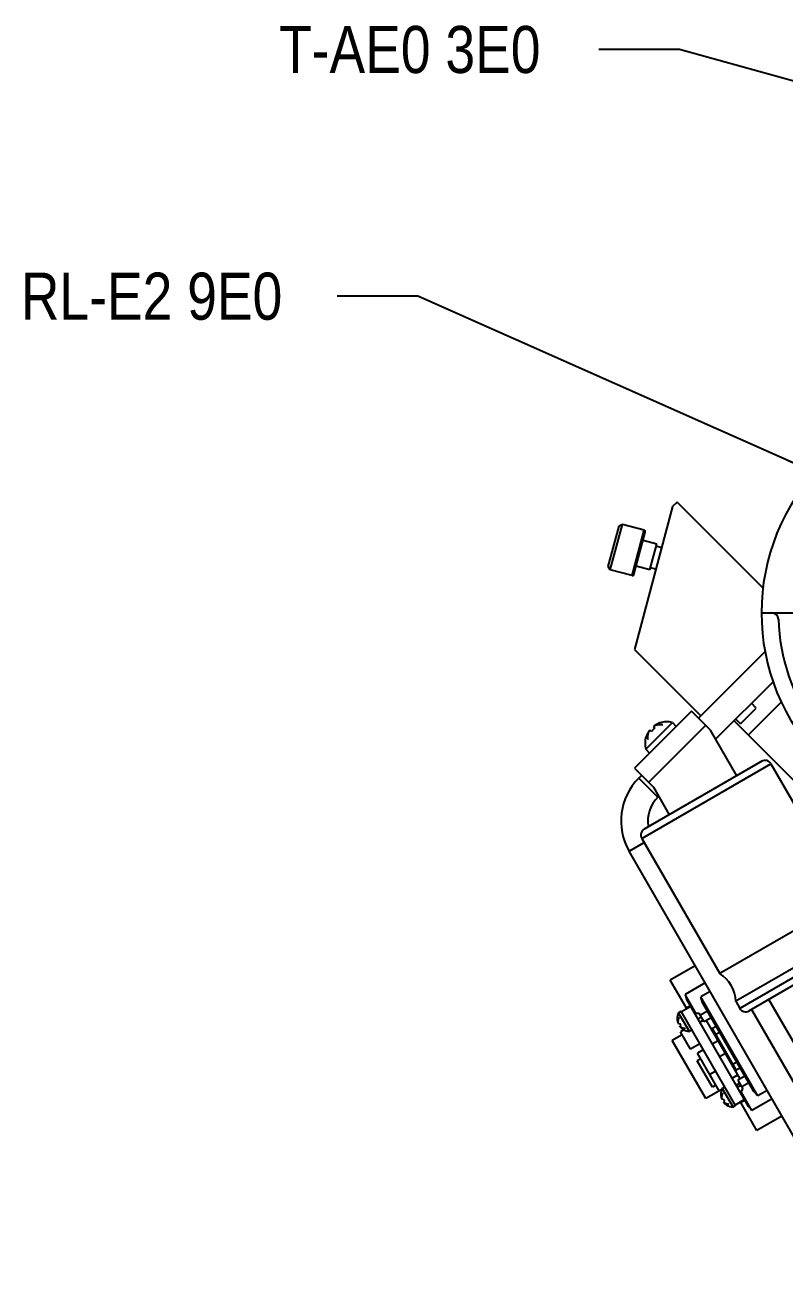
# Model space of a CAD drawing. Header units: millimetres. Extents: x 0 to 841, y 0 to 594.
# Drawn here: x 517.6 to 574.2, y 255.6 to 349.5 of the extents above; entities that cross this region are included whole.
import ezdxf

# ---------------------------------------------------------------- set-up
doc = ezdxf.new("R2010")
doc.units = ezdxf.units.MM
doc.header["$LTSCALE"] = 46.255
doc.layers.get('0').update_dxf_attribs({"linetype": 'CONTINUOUS'})
for name, color, linetype in [('AXIS', 7, 'CONTINUOUS'), ('COSMETIC', 7, 'CONTINUOUS'), ('NOTE', 7, 'CONTINUOUS')]:
    doc.layers.add(name, color=color, linetype=linetype)
doc.styles.get("Standard").update_dxf_attribs({"font": 'txt', "width": 0.85})
doc.styles.add('TEXTSTYLE_2', font='txt', dxfattribs={"width": 0.85})
doc.dimstyles.get("Standard").update_dxf_attribs({"dimtxt": 3.5, "dimasz": 3.5, "dimexe": 1.5, "dimexo": 1, "dimtad": 1, "dimtxsty": 'STANDARD', "dimblk": '_FILLED', "dimblk1": '_FILLED', "dimblk2": '_FILLED', "dimcen": 0.09, "dimadec": 0, "dimazin": 0, "dimtol": 1, "dimtp": 0.01, "dimtm": 0.01, "dimtfac": 1, "dimtofl": 0, "dimtmove": 0, "dimatfit": 3, "dimldrblk": '_FILLED', "dimfxl": 1, "dimtolj": 1, "dimarcsym": 0})

# ---------------------------------------------------------------- blocks, each defined once
blk = doc.blocks.new('_FILLED')
at = {"color": 0, "linetype": 'BYBLOCK'}
blk.add_solid([(0, 0), (-1, 0.214), (-1, -0.214)], dxfattribs=at)

msp = doc.modelspace()

# ---------------------------------------------------------------- linework, layer by layer
at = {"color": 7, "linetype": 'CONTINUOUS'}
for p, q in [((565.806, 313.727), (562.959, 303.102)), ((566.141, 314.062), (565.806, 313.727)), ((572.528, 307.675), (566.141, 314.062)), ((561.014, 309.265), (561.817, 312.259)), ((561.156, 309.02), (562.062, 312.401)), ((562.062, 312.401), (561.817, 312.259)), ((563.687, 311.965), (562.062, 312.401)), ((562.781, 308.585), (563.687, 311.965)), ((562.925, 308.668), (563.77, 311.822)), ((564.62, 310.939), (563.606, 311.211)), ((564.103, 309.007), (564.62, 310.939)), ((564.984, 310.66), (564.575, 310.77)), ((561.156, 309.02), (561.014, 309.265)), ((562.781, 308.585), (561.156, 309.02)), ((564.103, 309.007), (563.088, 309.279)), ((564.557, 309.066), (564.148, 309.176)), ((572.418, 305.824), (577.659, 305.824)), ((562.959, 303.102), (567.909, 298.152)), ((573.284, 300.699), (569.004, 296.419)), ((570.861, 297.569), (572.028, 298.735)), ((571.445, 296.738), (573.889, 299.182)), ((572.028, 298.735), (571.674, 299.089)), ((570.384, 297.798), (575.723, 292.46)), ((570.861, 297.569), (570.508, 297.922)), ((563.808, 295.677), (565.788, 297.657)), ((564.218, 296.994), (564.097, 297.094)), ((564.371, 297.368), (564.471, 297.247)), ((564.846, 297.636), (564.85, 297.627)), ((565.788, 297.657), (566.071, 297.374)), ((563.838, 296.614), (563.829, 296.618)), ((563.808, 295.677), (564.091, 295.394)), ((563.508, 289.044), (573.121, 294.594)), ((572.438, 294.777), (563.691, 289.727)), ((563.28, 293.523), (564.694, 292.108)), ((564.762, 292.176), (564.694, 292.108)), ((562.564, 288.091), (563.685, 288.737)), ((578.927, 284.537), (569.314, 278.987)), ((580.114, 282.48), (570.502, 276.93)), ((580.421, 281.95), (570.808, 276.4)), ((580.238, 281.267), (571.491, 276.217)), ((568.223, 278.29), (566.729, 277.427)), ((567.529, 276.041), (566.729, 277.427)), ((571.449, 269.102), (566.859, 277.052)), ((568.589, 277.655), (567.897, 277.255)), ((572.144, 269.899), (567.897, 277.255)), ((568.026, 276.83), (567.897, 277.255)), ((580.994, 263.17), (572.969, 277.07)), ((566.249, 276.076), (566.436, 276.184)), ((567.049, 274.69), (566.249, 276.076)), ((570.486, 269.169), (566.436, 276.184)), ((567.154, 276.541), (566.461, 276.141)), ((568.393, 276.195), (567.873, 275.895)), ((571.841, 270.224), (568.026, 276.83)), ((571.67, 276.32), (583.62, 255.621)), ((566.137, 275.593), (566.143, 275.594)), ((566.215, 275.27), (566.306, 275.311)), ((567.442, 276.041), (567.789, 276.041)), ((567.685, 275.621), (567.945, 275.771)), ((568.164, 275.392), (567.789, 276.041)), ((567.829, 275.372), (568.089, 275.522)), ((570.837, 271.162), (568.337, 275.492)), ((566.518, 274.442), (565.782, 274.017)), ((566.415, 275.123), (566.334, 275.065)), ((566.638, 274.8), (566.393, 274.658)), ((567.143, 273.359), (566.393, 274.658)), ((566.578, 274.84), (566.574, 274.835)), ((567.049, 274.69), (567.236, 274.799)), ((568.662, 274.929), (568.765, 274.902)), ((569.046, 275.064), (568.765, 274.902)), ((570.54, 271.827), (568.765, 274.902)), ((568.95, 274.431), (569.296, 274.631)), ((568.282, 269.687), (565.782, 274.017)), ((567.836, 273.759), (567.143, 273.359)), ((568.086, 273.326), (567.653, 273.076)), ((568.754, 273.77), (569.187, 274.02)), ((567.903, 272.643), (567.643, 272.493)), ((568.768, 270.545), (567.643, 272.493)), ((569.278, 270.262), (567.653, 273.076)), ((569.304, 272.817), (569.737, 273.067)), ((570.225, 272.223), (570.571, 272.423)), ((569.011, 271.724), (568.578, 271.474)), ((570.229, 271.215), (570.662, 271.465)), ((570.54, 271.827), (570.512, 271.725)), ((570.54, 271.827), (570.821, 271.99)), ((569.028, 270.695), (568.768, 270.545)), ((569.499, 270.447), (569.686, 270.555)), ((569.499, 270.447), (570.299, 269.061)), ((570.529, 270.695), (570.789, 270.845)), ((570.623, 270.533), (570.883, 270.683)), ((570.664, 271.062), (571.039, 270.412)), ((571.474, 270.858), (570.954, 270.558)), ((569.463, 270.369), (568.282, 269.687)), ((569.387, 269.964), (569.393, 269.964)), ((569.465, 269.641), (569.556, 269.682)), ((571.154, 269.613), (570.461, 269.213)), ((570.866, 270.112), (571.039, 270.412)), ((571.709, 268.802), (570.909, 270.187)), ((573.203, 269.664), (571.709, 268.802)), ((572.144, 269.899), (571.841, 270.224)), ((572.836, 270.299), (572.144, 269.899)), ((569.665, 269.493), (569.584, 269.435)), ((569.828, 269.211), (569.824, 269.206)), ((570.299, 269.061), (570.486, 269.169))]:
    msp.add_line(p, q, dxfattribs=at)
at = {"color": 3, "linetype": 'CONTINUOUS'}
for p, q in [((572.697, 302.94), (567.732, 297.975)), ((567.202, 298.506), (562.959, 294.263)), ((568.616, 297.091), (567.202, 298.506)), ((568.263, 297.445), (564.02, 293.202)), ((570.574, 293.7), (568.616, 297.091)), ((562.959, 294.263), (564.373, 292.849)), ((563.49, 293.733), (563.28, 293.523)), ((564.373, 292.849), (565.555, 290.803)), ((581.088, 256.007), (562.564, 288.091))]:
    msp.add_line(p, q, dxfattribs=at)
at = {"color": 7, "linetype": 'CONTINUOUS'}
for centre, radius, start, end in [((588.168, 305.824), 15.75, 135, 315), ((563.656, 311.852), 0.117, 345, 75), ((562.811, 308.698), 0.117, 255, 345), ((573.176, 305.324), 0.5, 1.91021, 90), ((588.168, 305.824), 14.5, 181.91021, 315), ((565.352, 296.113), 1.604, 74.2267, 108.27491), ((565.362, 296.102), 1.607, 156.85426, 157.86588), ((565.362, 296.102), 1.608, 154.6655, 156.85415), ((565.363, 296.101), 1.608, 153.54453, 154.66538), ((565.363, 296.101), 1.609, 151.77276, 153.54453), ((565.363, 296.101), 1.609, 150.60169, 151.77263), ((565.363, 296.101), 1.609, 149.12045, 150.6017), ((565.364, 296.101), 1.609, 147.89163, 149.12035), ((565.364, 296.101), 1.61, 146.6418, 147.89164), ((565.364, 296.101), 1.61, 144.26113, 146.64172), ((565.364, 296.1), 1.61, 141.90159, 144.26099), ((565.54, 295.925), 1.7, 138.04527, 141.03972), ((565.541, 295.924), 1.702, 131.95498, 138.04502), ((565.364, 296.101), 1.61, 125.739, 128.09843), ((565.54, 295.925), 1.7, 128.96029, 131.95473), ((565.364, 296.101), 1.61, 124.74915, 125.73884), ((565.364, 296.101), 1.61, 123.35827, 124.74916), ((565.364, 296.101), 1.61, 122.10838, 123.35819), ((565.364, 296.101), 1.609, 120.87962, 122.1084), ((565.364, 296.101), 1.609, 119.39832, 120.87953), ((565.363, 296.102), 1.609, 116.4555, 119.39832), ((565.363, 296.102), 1.608, 115.33461, 116.45549), ((565.363, 296.102), 1.608, 113.14585, 115.3345), ((565.363, 296.103), 1.607, 112.1341, 113.14574), ((565.363, 296.103), 1.607, 108.58678, 112.13391), ((565.352, 296.113), 1.604, 161.72509, 195.7733), ((565.362, 296.102), 1.607, 157.86609, 161.41323), ((572.688, 294.344), 0.5, 30, 120), ((566.462, 290.341), 2.5, 135, 189.91568), ((563.941, 289.294), 0.5, 120, 210), ((568.003, 276.858), 2.5, 1.64236, 58.35764), ((567.075, 275.63), 0.94, 151.63663, 182.16247), ((571.241, 276.65), 0.5, 210, 300), ((567.084, 275.635), 0.942, 182.51259, 186.73747), ((567.084, 275.635), 0.942, 186.73856, 190.51286), ((567.085, 275.635), 0.943, 190.51355, 193.91647), ((567.085, 275.635), 0.943, 193.91716, 197.03488), ((567.085, 275.635), 0.943, 197.03532, 199.95932), ((567.086, 275.635), 0.944, 199.95973, 202.78136), ((567.224, 275.716), 1.003, 203.7786, 206.86468), ((567.225, 275.716), 1.005, 206.86491, 213.13509), ((567.224, 275.715), 1.003, 213.13532, 216.2214), ((567.085, 275.635), 0.943, 217.21417, 237.48297), ((567.075, 275.63), 0.94, 237.83753, 268.36337), ((570.325, 270), 0.94, 151.63663, 182.16247), ((570.334, 270.006), 0.942, 182.51259, 186.73747), ((570.334, 270.006), 0.942, 186.73856, 190.51286), ((570.335, 270.006), 0.943, 190.51355, 193.91647), ((570.335, 270.006), 0.943, 193.91716, 197.03488), ((570.335, 270.006), 0.943, 197.03532, 199.95932), ((570.336, 270.006), 0.944, 199.95973, 202.78136), ((570.474, 270.086), 1.003, 203.7786, 206.86468), ((570.475, 270.087), 1.005, 206.86491, 213.13509), ((570.474, 270.086), 1.003, 213.13532, 216.2214), ((570.335, 270.005), 0.943, 217.21417, 237.48297), ((570.325, 270), 0.94, 237.83753, 268.36337)]:
    msp.add_arc(centre, radius, start, end, dxfattribs=at)
at = {"color": 3, "linetype": 'CONTINUOUS'}
msp.add_arc((566.462, 290.341), 4.5, 135, 210, dxfattribs=at)
at = {"color": 7, "linetype": 'CONTINUOUS'}
for centre, major_axis, start_param, end_param in [((565.555, 277.061), (1.283, -0.344), 0.316505, 0.671927), ((570.805, 267.968), (0.344, 1.283), -0.671927, -0.316505)]:
    msp.add_ellipse(centre, major_axis=major_axis, ratio=0.795395, start_param=start_param, end_param=end_param, dxfattribs=at)
at = {"layer": 'AXIS', "color": 7, "linetype": 'CONTINUOUS'}
for p, q in [((573.121, 294.594), (578.927, 284.537)), ((563.508, 289.044), (569.314, 278.987)), ((567.488, 279.563), (565.626, 278.488)), ((566.826, 276.409), (565.626, 278.488)), ((567.129, 276.584), (566.826, 276.409)), ((570.502, 276.93), (570.808, 276.4)), ((568.683, 275.692), (568.164, 275.392)), ((571.183, 271.362), (570.664, 271.062)), ((571.179, 269.569), (570.876, 269.394)), ((572.076, 267.316), (570.876, 269.394)), ((573.938, 268.391), (572.076, 267.316))]:
    msp.add_line(p, q, dxfattribs=at)
at = {"layer": 'COSMETIC', "color": 7, "linetype": 'CONTINUOUS'}
for points, knots in [([(563.975, 296.393), (563.974, 296.409), (563.972, 296.433), (563.969, 296.461), (563.968, 296.477), (563.966, 296.489), (563.965, 296.5), (563.965, 296.509), (563.964, 296.515), (563.964, 296.518), (563.964, 296.52), (563.964, 296.522), (563.964, 296.525), (563.964, 296.53), (563.964, 296.538), (563.964, 296.548), (563.964, 296.564), (563.964, 296.584), (563.964, 296.604), (563.964, 296.62), (563.964, 296.63), (563.964, 296.638), (563.964, 296.643), (563.964, 296.646), (563.964, 296.648), (563.965, 296.65), (563.965, 296.653), (563.966, 296.659), (563.967, 296.667), (563.968, 296.679), (563.969, 296.69), (563.971, 296.705), (563.973, 296.721), (563.975, 296.736), (563.976, 296.746), (563.977, 296.753), (563.977, 296.759), (563.978, 296.764), (563.978, 296.767), (563.978, 296.769), (563.978, 296.771), (563.979, 296.772), (563.979, 296.774), (563.98, 296.777), (563.981, 296.781), (563.982, 296.786), (563.984, 296.793), (563.986, 296.802), (563.989, 296.816), (563.992, 296.83), (563.996, 296.844), (563.998, 296.855), (564, 296.865), (564.002, 296.873), (564.004, 296.878), (564.004, 296.881), (564.004, 296.882), (564.005, 296.884), (564.006, 296.887), (564.008, 296.891), (564.01, 296.898), (564.013, 296.907), (564.018, 296.92), (564.024, 296.937), (564.031, 296.954), (564.035, 296.968), (564.039, 296.977), (564.041, 296.983), (564.043, 296.988), (564.044, 296.991), (564.044, 296.992), (564.045, 296.994), (564.046, 296.996), (564.049, 297.001), (564.052, 297.008), (564.057, 297.018), (564.062, 297.027), (564.069, 297.04), (564.08, 297.062), (564.09, 297.081), (564.097, 297.094)], [0, 0, 0, 0, 0.0625, 0.09375, 0.109375, 0.125, 0.140625, 0.15625, 0.160156, 0.164062, 0.166016, 0.167969, 0.171875, 0.179688, 0.1875, 0.203125, 0.21875, 0.25, 0.28125, 0.296875, 0.3125, 0.320312, 0.328125, 0.332031, 0.333984, 0.335938, 0.339844, 0.34375, 0.359375, 0.375, 0.390625, 0.40625, 0.4375, 0.453125, 0.46875, 0.476562, 0.484375, 0.492188, 0.496094, 0.498047, 0.5, 0.501953, 0.503906, 0.507812, 0.515625, 0.523438, 0.53125, 0.546875, 0.5625, 0.59375, 0.609375, 0.625, 0.640625, 0.65625, 0.660156, 0.664062, 0.666016, 0.667969, 0.671875, 0.679688, 0.6875, 0.703125, 0.71875, 0.75, 0.78125, 0.796875, 0.8125, 0.820312, 0.828125, 0.832031, 0.833984, 0.835938, 0.839844, 0.84375, 0.859375, 0.875, 0.890625, 0.90625, 0.9375, 1, 1, 1, 1]), ([(565.071, 297.49), (565.055, 297.491), (565.032, 297.493), (565.004, 297.496), (564.988, 297.497), (564.976, 297.498), (564.964, 297.499), (564.955, 297.5), (564.949, 297.501), (564.947, 297.501), (564.945, 297.501), (564.943, 297.501), (564.939, 297.501), (564.934, 297.501), (564.926, 297.501), (564.917, 297.501), (564.901, 297.501), (564.881, 297.501), (564.861, 297.501), (564.845, 297.501), (564.835, 297.5), (564.827, 297.5), (564.822, 297.5), (564.818, 297.5), (564.816, 297.5), (564.814, 297.5), (564.812, 297.5), (564.806, 297.499), (564.798, 297.498), (564.786, 297.497), (564.775, 297.495), (564.759, 297.494), (564.744, 297.492), (564.729, 297.49), (564.719, 297.489), (564.711, 297.488), (564.706, 297.488), (564.701, 297.487), (564.698, 297.487), (564.696, 297.486), (564.694, 297.486), (564.693, 297.486), (564.691, 297.486), (564.688, 297.485), (564.684, 297.484), (564.678, 297.483), (564.671, 297.481), (564.663, 297.479), (564.649, 297.476), (564.635, 297.472), (564.621, 297.469), (564.61, 297.467), (564.599, 297.464), (564.592, 297.462), (564.586, 297.461), (564.584, 297.461), (564.582, 297.46), (564.581, 297.46), (564.578, 297.459), (564.573, 297.457), (564.567, 297.455), (564.558, 297.452), (564.544, 297.447), (564.527, 297.44), (564.51, 297.434), (564.497, 297.429), (564.488, 297.426), (564.481, 297.424), (564.477, 297.422), (564.474, 297.421), (564.472, 297.42), (564.471, 297.42), (564.469, 297.419), (564.464, 297.416), (564.457, 297.412), (564.447, 297.407), (564.438, 297.402), (564.425, 297.396), (564.403, 297.384), (564.383, 297.374), (564.371, 297.368)], [0, 0, 0, 0, 0.0625, 0.09375, 0.109375, 0.125, 0.140625, 0.15625, 0.160156, 0.164062, 0.166016, 0.167969, 0.171875, 0.179688, 0.1875, 0.203125, 0.21875, 0.25, 0.28125, 0.296875, 0.3125, 0.320312, 0.328125, 0.332031, 0.333984, 0.335938, 0.339844, 0.34375, 0.359375, 0.375, 0.390625, 0.40625, 0.4375, 0.453125, 0.46875, 0.476562, 0.484375, 0.492188, 0.496094, 0.498047, 0.5, 0.501953, 0.503906, 0.507812, 0.515625, 0.523438, 0.53125, 0.546875, 0.5625, 0.59375, 0.609375, 0.625, 0.640625, 0.65625, 0.660156, 0.664062, 0.666016, 0.667969, 0.671875, 0.679688, 0.6875, 0.703125, 0.71875, 0.75, 0.78125, 0.796875, 0.8125, 0.820312, 0.828125, 0.832031, 0.833984, 0.835938, 0.839844, 0.84375, 0.859375, 0.875, 0.890625, 0.90625, 0.9375, 1, 1, 1, 1]), ([(566.269, 275.712), (566.265, 275.703), (566.259, 275.689), (566.251, 275.67), (566.247, 275.658), (566.243, 275.649), (566.24, 275.643), (566.238, 275.639), (566.238, 275.637), (566.237, 275.634), (566.236, 275.632), (566.235, 275.627), (566.233, 275.621), (566.23, 275.612), (566.226, 275.6), (566.223, 275.588), (566.22, 275.579), (566.218, 275.573), (566.217, 275.568), (566.216, 275.565), (566.215, 275.563), (566.215, 275.56), (566.214, 275.556), (566.213, 275.55), (566.211, 275.541), (566.209, 275.529), (566.207, 275.517), (566.205, 275.507), (566.204, 275.5), (566.203, 275.494), (566.202, 275.49), (566.201, 275.487), (566.201, 275.485), (566.201, 275.484), (566.201, 275.481), (566.201, 275.477), (566.2, 275.472), (566.2, 275.465), (566.199, 275.456), (566.198, 275.444), (566.198, 275.433), (566.197, 275.424), (566.197, 275.418), (566.197, 275.414), (566.196, 275.412), (566.197, 275.41), (566.197, 275.407), (566.197, 275.402), (566.198, 275.396), (566.198, 275.387), (566.199, 275.376), (566.2, 275.364), (566.2, 275.355), (566.201, 275.35), (566.201, 275.345), (566.201, 275.342), (566.201, 275.34), (566.202, 275.338), (566.202, 275.334), (566.203, 275.329), (566.205, 275.32), (566.207, 275.309), (566.211, 275.292), (566.214, 275.279), (566.215, 275.27)], [0, 0, 0, 0, 0.0625, 0.09375, 0.125, 0.140625, 0.15625, 0.164062, 0.167969, 0.171875, 0.179688, 0.1875, 0.203125, 0.21875, 0.25, 0.28125, 0.296875, 0.3125, 0.320312, 0.328125, 0.332031, 0.335938, 0.34375, 0.359375, 0.375, 0.40625, 0.4375, 0.453125, 0.46875, 0.484375, 0.492188, 0.496094, 0.5, 0.503906, 0.507812, 0.515625, 0.53125, 0.546875, 0.5625, 0.59375, 0.625, 0.640625, 0.65625, 0.664062, 0.667969, 0.671875, 0.679688, 0.6875, 0.703125, 0.71875, 0.75, 0.78125, 0.796875, 0.8125, 0.820312, 0.828125, 0.832031, 0.835938, 0.84375, 0.859375, 0.875, 0.90625, 0.9375, 1, 1, 1, 1]), ([(566.744, 274.89), (566.734, 274.891), (566.719, 274.893), (566.699, 274.896), (566.686, 274.897), (566.676, 274.899), (566.67, 274.899), (566.665, 274.9), (566.663, 274.9), (566.66, 274.901), (566.657, 274.902), (566.653, 274.903), (566.647, 274.904), (566.637, 274.906), (566.625, 274.909), (566.613, 274.912), (566.604, 274.914), (566.598, 274.916), (566.593, 274.917), (566.59, 274.917), (566.588, 274.918), (566.585, 274.919), (566.581, 274.92), (566.576, 274.922), (566.566, 274.926), (566.555, 274.93), (566.543, 274.934), (566.534, 274.937), (566.527, 274.94), (566.521, 274.942), (566.517, 274.943), (566.515, 274.944), (566.513, 274.944), (566.512, 274.945), (566.51, 274.946), (566.506, 274.948), (566.501, 274.951), (566.495, 274.954), (566.487, 274.958), (566.477, 274.963), (566.466, 274.968), (566.458, 274.972), (566.453, 274.974), (566.449, 274.976), (566.447, 274.977), (566.446, 274.979), (566.443, 274.98), (566.439, 274.983), (566.435, 274.986), (566.427, 274.991), (566.417, 274.997), (566.408, 275.004), (566.4, 275.009), (566.396, 275.012), (566.392, 275.014), (566.389, 275.016), (566.387, 275.017), (566.386, 275.019), (566.383, 275.021), (566.379, 275.025), (566.372, 275.031), (566.364, 275.038), (566.351, 275.05), (566.341, 275.059), (566.334, 275.065)], [0, 0, 0, 0, 0.0625, 0.09375, 0.125, 0.140625, 0.15625, 0.164062, 0.167969, 0.171875, 0.179688, 0.1875, 0.203125, 0.21875, 0.25, 0.28125, 0.296875, 0.3125, 0.320312, 0.328125, 0.332031, 0.335938, 0.34375, 0.359375, 0.375, 0.40625, 0.4375, 0.453125, 0.46875, 0.484375, 0.492188, 0.496094, 0.5, 0.503906, 0.507812, 0.515625, 0.53125, 0.546875, 0.5625, 0.59375, 0.625, 0.640625, 0.65625, 0.664062, 0.667969, 0.671875, 0.679688, 0.6875, 0.703125, 0.71875, 0.75, 0.78125, 0.796875, 0.8125, 0.820312, 0.828125, 0.832031, 0.835938, 0.84375, 0.859375, 0.875, 0.90625, 0.9375, 1, 1, 1, 1]), ([(569.519, 270.083), (569.515, 270.074), (569.509, 270.06), (569.501, 270.041), (569.497, 270.029), (569.493, 270.02), (569.49, 270.014), (569.488, 270.01), (569.488, 270.008), (569.487, 270.005), (569.486, 270.002), (569.485, 269.998), (569.483, 269.992), (569.48, 269.982), (569.476, 269.971), (569.473, 269.959), (569.47, 269.95), (569.468, 269.944), (569.467, 269.939), (569.466, 269.936), (569.465, 269.934), (569.465, 269.931), (569.464, 269.927), (569.463, 269.921), (569.461, 269.911), (569.459, 269.899), (569.457, 269.887), (569.455, 269.878), (569.454, 269.871), (569.453, 269.865), (569.452, 269.86), (569.451, 269.858), (569.451, 269.856), (569.451, 269.854), (569.451, 269.852), (569.451, 269.848), (569.45, 269.842), (569.45, 269.836), (569.449, 269.827), (569.448, 269.815), (569.448, 269.804), (569.447, 269.795), (569.447, 269.789), (569.447, 269.785), (569.446, 269.783), (569.447, 269.78), (569.447, 269.778), (569.447, 269.773), (569.448, 269.767), (569.448, 269.758), (569.449, 269.747), (569.45, 269.735), (569.45, 269.726), (569.451, 269.72), (569.451, 269.716), (569.451, 269.713), (569.451, 269.711), (569.452, 269.709), (569.452, 269.705), (569.453, 269.699), (569.455, 269.691), (569.457, 269.68), (569.461, 269.663), (569.464, 269.649), (569.465, 269.641)], [0, 0, 0, 0, 0.0625, 0.09375, 0.125, 0.140625, 0.15625, 0.164062, 0.167969, 0.171875, 0.179688, 0.1875, 0.203125, 0.21875, 0.25, 0.28125, 0.296875, 0.3125, 0.320312, 0.328125, 0.332031, 0.335938, 0.34375, 0.359375, 0.375, 0.40625, 0.4375, 0.453125, 0.46875, 0.484375, 0.492188, 0.496094, 0.5, 0.503906, 0.507812, 0.515625, 0.53125, 0.546875, 0.5625, 0.59375, 0.625, 0.640625, 0.65625, 0.664062, 0.667969, 0.671875, 0.679688, 0.6875, 0.703125, 0.71875, 0.75, 0.78125, 0.796875, 0.8125, 0.820312, 0.828125, 0.832031, 0.835938, 0.84375, 0.859375, 0.875, 0.90625, 0.9375, 1, 1, 1, 1]), ([(569.994, 269.261), (569.984, 269.262), (569.969, 269.264), (569.949, 269.266), (569.936, 269.268), (569.926, 269.269), (569.92, 269.27), (569.915, 269.271), (569.913, 269.271), (569.91, 269.272), (569.907, 269.272), (569.903, 269.274), (569.897, 269.275), (569.887, 269.277), (569.875, 269.28), (569.863, 269.283), (569.854, 269.285), (569.848, 269.286), (569.843, 269.288), (569.84, 269.288), (569.838, 269.289), (569.835, 269.29), (569.831, 269.291), (569.826, 269.293), (569.816, 269.296), (569.805, 269.3), (569.793, 269.305), (569.784, 269.308), (569.777, 269.31), (569.771, 269.312), (569.767, 269.314), (569.765, 269.315), (569.763, 269.315), (569.762, 269.316), (569.76, 269.317), (569.756, 269.319), (569.751, 269.321), (569.745, 269.324), (569.737, 269.328), (569.727, 269.334), (569.716, 269.339), (569.708, 269.343), (569.703, 269.345), (569.699, 269.347), (569.697, 269.348), (569.696, 269.349), (569.693, 269.351), (569.689, 269.354), (569.685, 269.357), (569.677, 269.362), (569.667, 269.368), (569.658, 269.374), (569.65, 269.38), (569.646, 269.383), (569.642, 269.385), (569.639, 269.387), (569.637, 269.388), (569.636, 269.39), (569.633, 269.392), (569.629, 269.396), (569.622, 269.402), (569.614, 269.409), (569.601, 269.421), (569.591, 269.43), (569.584, 269.435)], [0, 0, 0, 0, 0.0625, 0.09375, 0.125, 0.140625, 0.15625, 0.164062, 0.167969, 0.171875, 0.179688, 0.1875, 0.203125, 0.21875, 0.25, 0.28125, 0.296875, 0.3125, 0.320312, 0.328125, 0.332031, 0.335938, 0.34375, 0.359375, 0.375, 0.40625, 0.4375, 0.453125, 0.46875, 0.484375, 0.492188, 0.496094, 0.5, 0.503906, 0.507812, 0.515625, 0.53125, 0.546875, 0.5625, 0.59375, 0.625, 0.640625, 0.65625, 0.664062, 0.667969, 0.671875, 0.679688, 0.6875, 0.703125, 0.71875, 0.75, 0.78125, 0.796875, 0.8125, 0.820312, 0.828125, 0.832031, 0.835938, 0.84375, 0.859375, 0.875, 0.90625, 0.9375, 1, 1, 1, 1])]:
    msp.add_open_spline(points, degree=3, knots=knots, dxfattribs=at)

# ---------------------------------------------------------------- texts
at = {"layer": 'NOTE', "color": 2, "linetype": 'CONTINUOUS', "char_height": 3.5, "attachment_point": 1, "line_spacing_factor": 0.9, "style": 'TEXTSTYLE_2'}
for s, insert, width in [('T-AE0 3E0', (536.512, 349.471), 35.7), ('RL-E2 9E0', (517.291, 331.122), 35.32812)]:
    msp.add_mtext(s, dxfattribs=dict(at, insert=insert, width=width))

# ---------------------------------------------------------------- leaders
at = {"layer": 'NOTE', "color": 2, "linetype": 'CONTINUOUS'}
for points in [[(600.652, 338.178), (566.312, 347.721), (560.312, 347.721)], [(577.543, 315.735), (546.843, 329.372), (540.843, 329.372)]]:
    msp.add_leader(points, dimstyle='STANDARD', override={"dimtad": 0, "dimldrblk": 'DOT'}, dxfattribs=at)

doc.saveas('drawing.dxf')
